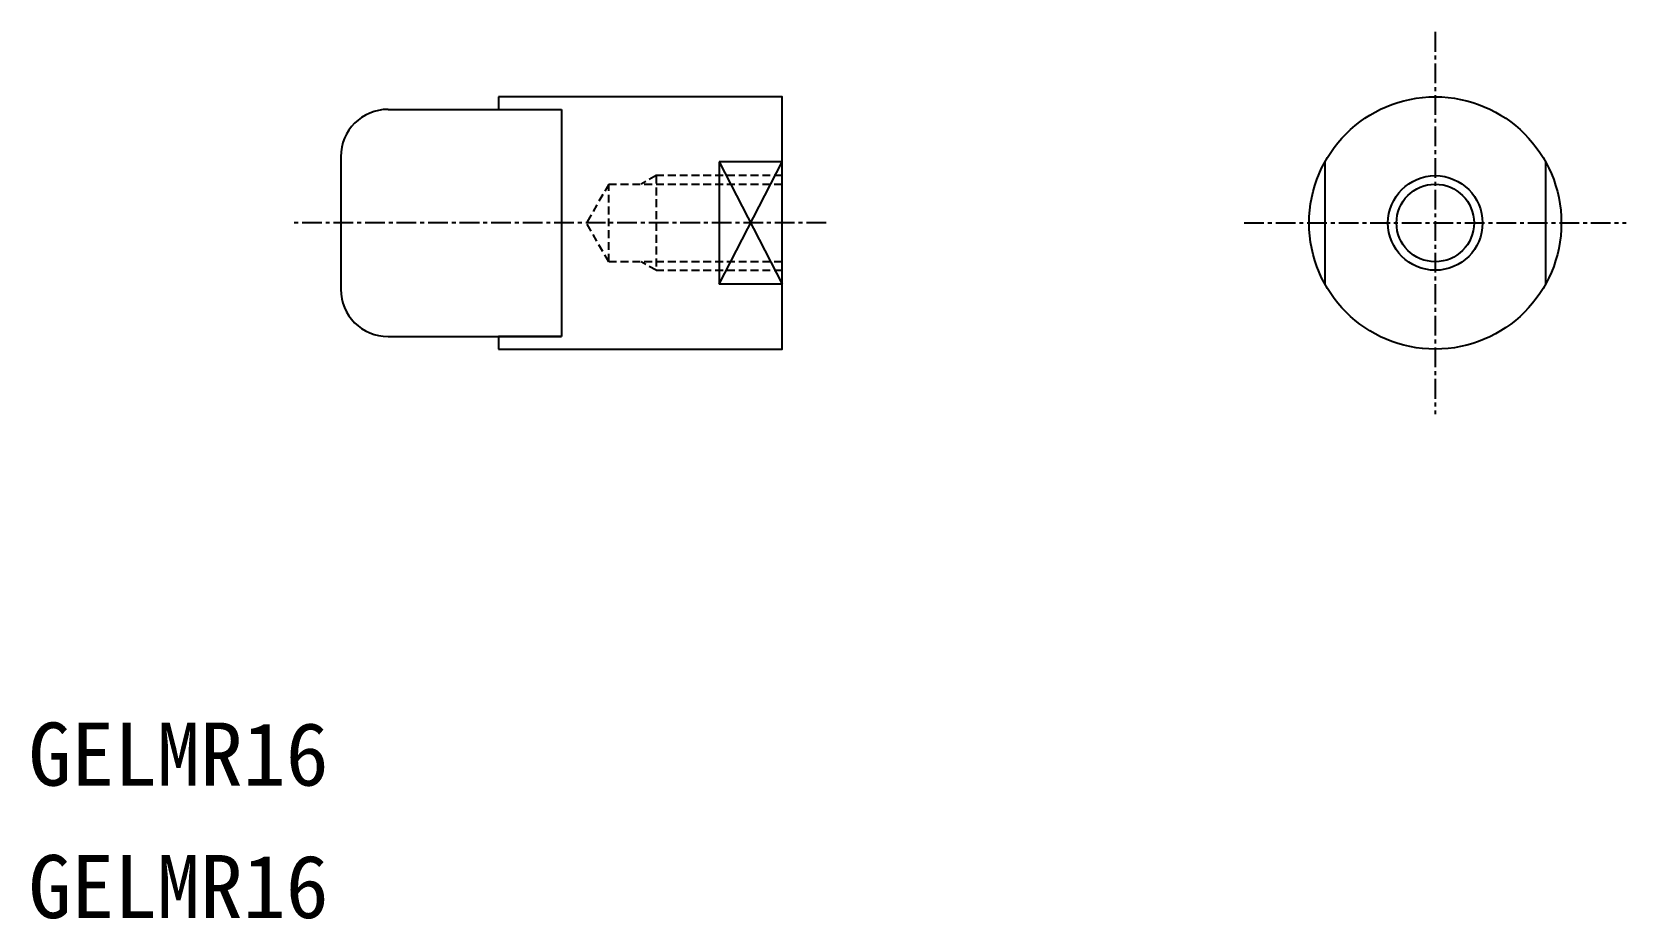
# Model space of a CAD drawing. Extents: x 7 to 108, y 21 to 77.
import ezdxf

# ---------------------------------------------------------------- set-up
doc = ezdxf.new("R2010")
doc.units = 0
doc.linetypes.add('CENTER', pattern=[2, 1.25, -0.25, 0.25, -0.25])
doc.linetypes.add('DASHED', pattern=[0.75, 0.5, -0.25])
doc.layers.get('0').update_dxf_attribs({"linetype": 'CONTINUOUS'})
doc.layers.add('CENTER', color=1, linetype='CENTER')

msp = doc.modelspace()

# ---------------------------------------------------------------- linework, layer by layer
at = {"color": 7, "linetype": 'CONTINUOUS'}
for p, q in [((29.52, 72.44), (40.52, 72.44)), ((26.52, 69.44), (26.52, 61.04)), ((50.52, 69.11), (50.52, 61.36)), ((54.52, 69.11), (50.52, 69.11)), ((88.96, 69.11), (88.96, 61.36)), ((102.96, 69.11), (102.96, 61.36)), ((54.52, 61.36), (50.52, 61.36)), ((29.52, 58.04), (40.52, 58.04))]:
    msp.add_line(p, q, dxfattribs=at)
at = {"color": 3, "linetype": 'CONTINUOUS'}
for p, q in [((50.52, 69.11), (54.52, 61.36)), ((50.52, 61.36), (54.52, 69.11))]:
    msp.add_line(p, q, dxfattribs=at)
at = {"color": 3, "linetype": 'DASHED'}
for p, q in [((46.52, 68.24), (45.58, 67.7)), ((54.52, 68.24), (46.52, 68.24)), ((46.52, 68.24), (46.52, 62.24)), ((43.52, 67.7), (42.08, 65.2)), ((43.52, 62.78), (43.52, 67.7)), ((43.52, 67.7), (54.52, 67.7)), ((43.52, 62.78), (42.08, 65.28)), ((54.52, 62.78), (43.52, 62.78)), ((46.52, 62.24), (45.58, 62.78)), ((46.52, 62.24), (54.52, 62.24))]:
    msp.add_line(p, q, dxfattribs=at)
at = {"color": 7, "linetype": 'CONTINUOUS'}
for points in [[(36.52, 73.24), (36.52, 72.44), (40.52, 72.44)], [(36.52, 57.24), (54.52, 57.24), (54.52, 73.24), (36.52, 73.24)], [(40.52, 72.44), (40.52, 58.04)], [(40.52, 58.04), (36.52, 58.04)], [(36.52, 58.04), (36.52, 57.24)]]:
    msp.add_lwpolyline(points, dxfattribs=at)
for radius in [8, 3]:
    msp.add_circle((95.96, 65.24), radius, dxfattribs=at)
at = {"color": 3, "linetype": 'CONTINUOUS'}
msp.add_circle((95.96, 65.24), 2.46, dxfattribs=at)
at = {"color": 7, "linetype": 'CONTINUOUS'}
for centre, start, end in [((29.52, 69.44), 90, 180), ((29.52, 61.04), 180, 270)]:
    msp.add_arc(centre, 3, start, end, dxfattribs=at)
at = {"layer": 'CENTER', "color": 1, "linetype": 'CENTER'}
for p, q in [((95.96, 77.35), (95.96, 53.12)), ((57.31, 65.24), (23.4, 65.24)), ((83.84, 65.24), (108.07, 65.24))]:
    msp.add_line(p, q, dxfattribs=at)

# ---------------------------------------------------------------- texts
at = {"color": 7, "linetype": 'CONTINUOUS'}
for p in [(6.7, 29.57), (6.7, 21.17)]:
    msp.add_text('GELMR16', height=4, dxfattribs=at).set_placement(p)

doc.saveas('drawing.dxf')
